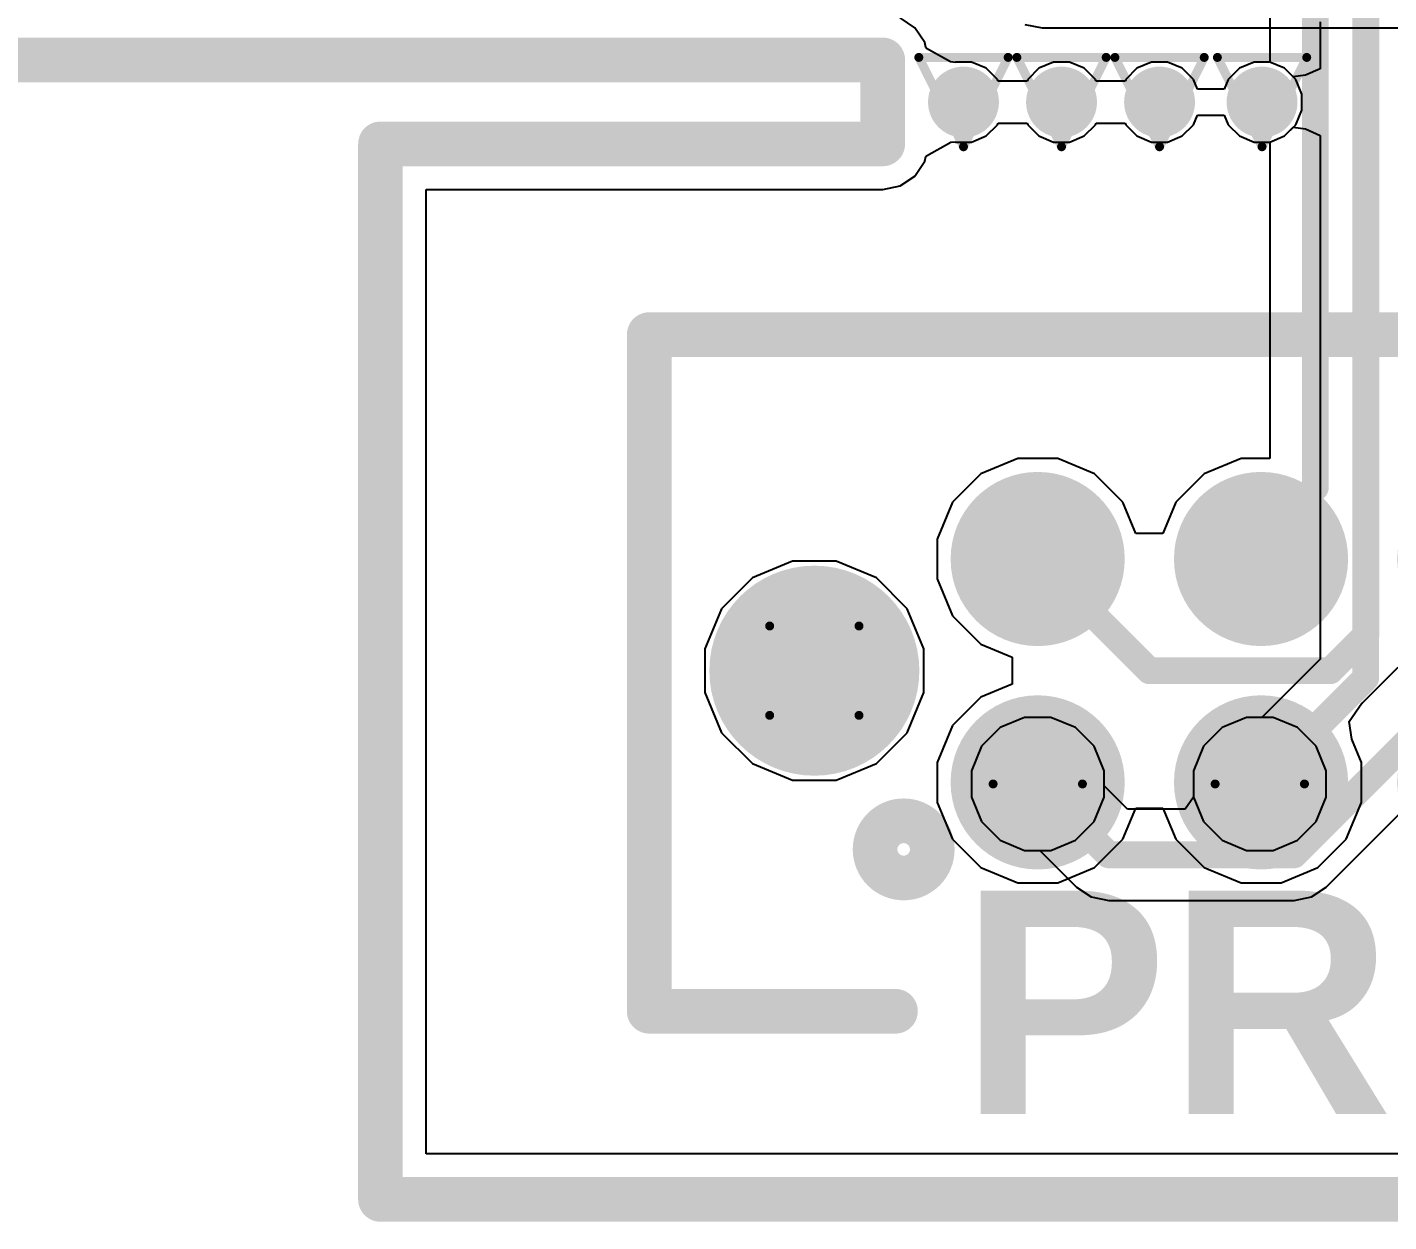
# Model space of a CAD drawing. Header units: inches. Extents: x -10 to 344, y -7 to 75.
# Drawn here: x 34.79 to 42.53, y -6.6 to 0.19 of the extents above; entities that cross this region are included whole.
import ezdxf

# ---------------------------------------------------------------- set-up
doc = ezdxf.new("R2010")
doc.units = ezdxf.units.IN
for name, color, linetype in [('Board Outline', 216, 'Continuous'), ('Bottom Layer', 5, 'Continuous'), ('Bottom Solder', 6, 'Continuous'), ('Drill Drawing', 1, 'Continuous'), ('Mid Layer 1', 16, 'Continuous'), ('Mid Layer 2', 76, 'Continuous'), ('Pad Holes', 156, 'Continuous'), ('Top Layer', 1, 'Continuous'), ('Top Overlay', 2, 'Continuous'), ('Top Paste', 8, 'Continuous'), ('Top Solder', 216, 'Continuous'), ('Via Holes', 16, 'Continuous')]:
    doc.layers.add(name, color=color, linetype=linetype)
doc.styles.add('Arial_Bold', font='', dxfattribs={"height": 0.2})
doc.styles.get('Arial_Bold').set_extended_font_data('Arial', bold=True)

# ---------------------------------------------------------------- blocks, each defined once
blk = doc.blocks.new('TC2030_IDC_NL__85')
at = {"layer": 'Bottom Solder'}
h = blk.add_hatch(color=6, dxfattribs=at)
edge = h.paths.add_edge_path()
edge.add_arc((2.54, 1.016), 0.59709812, 0, 360)
h = blk.add_hatch(color=6, dxfattribs=at)
edge = h.paths.add_edge_path()
edge.add_arc((-2.54, 0), 0.59709812, 0, 360)
h = blk.add_hatch(color=6, dxfattribs=at)
edge = h.paths.add_edge_path()
edge.add_arc((2.54, -1.016), 0.59709812, 0, 360)
at = {"layer": 'Pad Holes'}
h = blk.add_hatch(color=7, dxfattribs=at)
edge = h.paths.add_edge_path()
edge.add_arc((2.54, 1.016), 0.4954981199999999, 0, 360)
h = blk.add_hatch(color=7, dxfattribs=at)
edge = h.paths.add_edge_path()
edge.add_arc((-2.54, 0), 0.4954981199999999, 0, 360)
h = blk.add_hatch(color=7, dxfattribs=at)
edge = h.paths.add_edge_path()
edge.add_arc((2.54, -1.016), 0.4954981199999999, 0, 360)
at = {"layer": 'Top Layer'}
h = blk.add_hatch(color=1, dxfattribs=at)
edge = h.paths.add_edge_path()
edge.add_arc((-1.27, 0.635), 0.39349934, 0, 360)
h = blk.add_hatch(color=1, dxfattribs=at)
edge = h.paths.add_edge_path()
edge.add_arc((0, 0.635), 0.39349934, 0, 360)
h = blk.add_hatch(color=1, dxfattribs=at)
edge = h.paths.add_edge_path()
edge.add_arc((1.27, 0.635), 0.39349934, 0, 360)
h = blk.add_hatch(color=1, dxfattribs=at)
edge = h.paths.add_edge_path()
edge.add_arc((-1.27, -0.635), 0.39349934, 0, 360)
h = blk.add_hatch(color=1, dxfattribs=at)
edge = h.paths.add_edge_path()
edge.add_arc((-1.27, -0.635), 0.39349934, 0, 360)
h = blk.add_hatch(color=1, dxfattribs=at)
edge = h.paths.add_edge_path()
edge.add_arc((0, -0.635), 0.39349934, 0, 360)
h = blk.add_hatch(color=1, dxfattribs=at)
edge = h.paths.add_edge_path()
edge.add_arc((1.27, -0.635), 0.39349934, 0, 360)
at = {"layer": 'Top Paste'}
h = blk.add_hatch(color=8, dxfattribs=at)
edge = h.paths.add_edge_path()
edge.add_arc((-1.27, 0.635), 0.39349934, 0, 360)
h = blk.add_hatch(color=8, dxfattribs=at)
edge = h.paths.add_edge_path()
edge.add_arc((0, 0.635), 0.39349934, 0, 360)
h = blk.add_hatch(color=8, dxfattribs=at)
edge = h.paths.add_edge_path()
edge.add_arc((1.27, 0.635), 0.39349934, 0, 360)
h = blk.add_hatch(color=8, dxfattribs=at)
edge = h.paths.add_edge_path()
edge.add_arc((-1.27, -0.635), 0.39349934, 0, 360)
h = blk.add_hatch(color=8, dxfattribs=at)
edge = h.paths.add_edge_path()
edge.add_arc((-1.27, -0.635), 0.39349934, 0, 360)
h = blk.add_hatch(color=8, dxfattribs=at)
edge = h.paths.add_edge_path()
edge.add_arc((0, -0.635), 0.39349934, 0, 360)
h = blk.add_hatch(color=8, dxfattribs=at)
edge = h.paths.add_edge_path()
edge.add_arc((1.27, -0.635), 0.39349934, 0, 360)
at = {"layer": 'Top Solder'}
h = blk.add_hatch(color=216, dxfattribs=at)
edge = h.paths.add_edge_path()
edge.add_arc((2.54, 1.016), 0.59709812, 0, 360)
h = blk.add_hatch(color=216, dxfattribs=at)
edge = h.paths.add_edge_path()
edge.add_arc((-1.27, 0.635), 0.4950993399999999, 0, 360)
h = blk.add_hatch(color=216, dxfattribs=at)
edge = h.paths.add_edge_path()
edge.add_arc((0, 0.635), 0.4950993399999999, 0, 360)
h = blk.add_hatch(color=216, dxfattribs=at)
edge = h.paths.add_edge_path()
edge.add_arc((1.27, 0.635), 0.4950993399999999, 0, 360)
h = blk.add_hatch(color=216, dxfattribs=at)
edge = h.paths.add_edge_path()
edge.add_arc((-2.54, 0), 0.59709812, 0, 360)
h = blk.add_hatch(color=216, dxfattribs=at)
edge = h.paths.add_edge_path()
edge.add_arc((-1.27, -0.635), 0.4950993399999999, 0, 360)
h = blk.add_hatch(color=216, dxfattribs=at)
edge = h.paths.add_edge_path()
edge.add_arc((-1.27, -0.635), 0.4950993399999999, 0, 360)
h = blk.add_hatch(color=216, dxfattribs=at)
edge = h.paths.add_edge_path()
edge.add_arc((0, -0.635), 0.4950993399999999, 0, 360)
h = blk.add_hatch(color=216, dxfattribs=at)
edge = h.paths.add_edge_path()
edge.add_arc((1.27, -0.635), 0.4950993399999999, 0, 360)
h = blk.add_hatch(color=216, dxfattribs=at)
edge = h.paths.add_edge_path()
edge.add_arc((2.54, -1.016), 0.59709812, 0, 360)
at = {"layer": 'Top Overlay', "const_width": 0.254}
for points in [[(-3.47891354, -1.92763648), (-3.47891354, 1.9109436)], [(-3.47891354, 1.9109436), (3.4628963, 1.9109436)], [(3.4628963, -1.92763648), (3.4628963, 1.9109436)]]:
    blk.add_lwpolyline(points, dxfattribs=at)
at = {"layer": 'Top Overlay'}
for points, const_width in [([(-3.54241354, 1.9109436, 1), (-3.41541354, 1.9109436, 1)], 0.127), ([(-3.54241354, 1.9109436, 1), (-3.41541354, 1.9109436, 1)], 0.127), ([(3.3993963, 1.9109436, 1), (3.5263963, 1.9109436, 1)], 0.127), ([(3.3993963, 1.9109436, 1), (3.5263963, 1.9109436, 1)], 0.127), ([(-1.86936126, -1.016, 1), (-2.19463874, -1.016, 1)], 0.254), ([(-2.25813874, -1.016, 1), (-2.13113874, -1.016, 1)], 0.127), ([(-1.93286126, -1.016, 1), (-1.80586126, -1.016, 1)], 0.127), ([(-3.54241354, -1.92763648, 1), (-3.41541354, -1.92763648, 1)], 0.127), ([(3.3993963, -1.92763648, 1), (3.5263963, -1.92763648, 1)], 0.127)]:
    blk.add_lwpolyline(points, format="xyb", close=True, dxfattribs=dict(at, const_width=const_width))

msp = doc.modelspace()

# ---------------------------------------------------------------- hatches: boundary and pattern name
at = {"layer": 'Bottom Layer'}
h = msp.add_hatch(color=5, dxfattribs=at)
edge = h.paths.add_edge_path()
edge.add_arc((40.5384, -4.1148), 0.1999996, 0, 360)
h = msp.add_hatch(color=5, dxfattribs=at)
edge = h.paths.add_edge_path()
edge.add_arc((41.80087906, -4.1148), 0.1999996, 0, 360)
at = {"layer": 'Bottom Solder'}
h = msp.add_hatch(color=6, dxfattribs=at)
edge = h.paths.add_edge_path()
edge.add_arc((40.11602086, -0.23786338), 0.2015998, 0, 360)
h = msp.add_hatch(color=6, dxfattribs=at)
edge = h.paths.add_edge_path()
edge.add_arc((40.67344671999999, -0.23786338), 0.2015998, 0, 360)
h = msp.add_hatch(color=6, dxfattribs=at)
edge = h.paths.add_edge_path()
edge.add_arc((41.23087258, -0.23786338), 0.2015998, 0, 360)
h = msp.add_hatch(color=6, dxfattribs=at)
edge = h.paths.add_edge_path()
edge.add_arc((41.81369844, -0.23786338), 0.2015998, 0, 360)
at = {"layer": 'Mid Layer 1'}
h = msp.add_hatch(color=16, dxfattribs=at)
edge = h.paths.add_edge_path()
edge.add_arc((40.5384, -4.1148), 0.1999996, 0, 360)
h = msp.add_hatch(color=16, dxfattribs=at)
edge = h.paths.add_edge_path()
edge.add_arc((41.80087906, -4.1148), 0.1999996, 0, 360)
at = {"layer": 'Mid Layer 2'}
h = msp.add_hatch(color=76, dxfattribs=at)
edge = h.paths.add_edge_path()
edge.add_arc((40.5384, -4.1148), 0.1999996, 0, 360)
h = msp.add_hatch(color=76, dxfattribs=at)
edge = h.paths.add_edge_path()
edge.add_arc((41.80087906, -4.1148), 0.1999996, 0, 360)
at = {"layer": 'Pad Holes'}
h = msp.add_hatch(color=7, dxfattribs=at)
edge = h.paths.add_edge_path()
edge.add_arc((40.11602086, -0.23786338), 0.0999998, 0, 360)
h = msp.add_hatch(color=7, dxfattribs=at)
edge = h.paths.add_edge_path()
edge.add_arc((40.67344671999999, -0.23786338), 0.0999998, 0, 360)
h = msp.add_hatch(color=7, dxfattribs=at)
edge = h.paths.add_edge_path()
edge.add_arc((41.23087258, -0.23786338), 0.0999998, 0, 360)
h = msp.add_hatch(color=7, dxfattribs=at)
edge = h.paths.add_edge_path()
edge.add_arc((41.81369844, -0.23786338), 0.0999998, 0, 360)
at = {"layer": 'Top Layer'}
h = msp.add_hatch(color=1, dxfattribs=at)
edge = h.paths.add_edge_path()
edge.add_arc((40.5384, -4.1148), 0.1999996, 0, 360)
h = msp.add_hatch(color=1, dxfattribs=at)
edge = h.paths.add_edge_path()
edge.add_arc((41.80087906, -4.1148), 0.1999996, 0, 360)
at = {"layer": 'Top Solder'}
h = msp.add_hatch(color=216, dxfattribs=at)
edge = h.paths.add_edge_path()
edge.add_arc((40.11602086, -0.23786338), 0.2015998, 0, 360)
h = msp.add_hatch(color=216, dxfattribs=at)
edge = h.paths.add_edge_path()
edge.add_arc((40.67344671999999, -0.23786338), 0.2015998, 0, 360)
h = msp.add_hatch(color=216, dxfattribs=at)
edge = h.paths.add_edge_path()
edge.add_arc((41.23087258, -0.23786338), 0.2015998, 0, 360)
h = msp.add_hatch(color=216, dxfattribs=at)
edge = h.paths.add_edge_path()
edge.add_arc((41.81369844, -0.23786338), 0.2015998, 0, 360)
at = {"layer": 'Via Holes'}
h = msp.add_hatch(color=7, dxfattribs=at)
edge = h.paths.add_edge_path()
edge.add_arc((40.5384, -4.1148), 0.0999998, 0, 360)
h = msp.add_hatch(color=7, dxfattribs=at)
edge = h.paths.add_edge_path()
edge.add_arc((41.80087906, -4.1148), 0.0999998, 0, 360)

# ---------------------------------------------------------------- linework, layer by layer
at = {"layer": 'Board Outline', "const_width": 0.254}
for points in [[(0, 0.00188468), (39.6568676, 0.00188468)], [(39.6568676, -0.4755769), (39.6568676, 0.00188468)], [(36.80088144, -6.476987299999999), (36.80088144, -0.4755642)], [(36.80088144, -0.4755769), (39.6568676, -0.4755769)], [(36.80088144, -6.476999999999999), (46.80088176, -6.476999999999999)]]:
    msp.add_lwpolyline(points, dxfattribs=at)
at = {"layer": 'Board Outline', "const_width": 0.127}
for points in [[(39.5933676, 0.00188468, 1), (39.7203676, 0.00188468, 1)], [(39.5933676, 0.00188468, 1), (39.7203676, 0.00188468, 1)], [(36.73738143999999, -0.4755642, 1), (36.86438144, -0.4755642, 1)], [(36.73738143999999, -0.4755769, 1), (36.86438144, -0.4755769, 1)], [(39.5933676, -0.4755769, 1), (39.7203676, -0.4755769, 1)], [(39.5933676, -0.4755769, 1), (39.7203676, -0.4755769, 1)], [(36.73738143999999, -6.476987299999999, 1), (36.86438144, -6.476987299999999, 1)], [(36.73738143999999, -6.476999999999999, 1), (36.86438144, -6.476999999999999, 1)]]:
    msp.add_lwpolyline(points, format="xyb", close=True, dxfattribs=at)
at = {"layer": 'Bottom Layer'}
for p, q in [((39.83997874, 0.18499582), (39.75596062, 0.2411349)), ((39.89611782, 0.1009777), (39.83997874, 0.18499582)), ((42.14389843999999, 0.21754084), (42.14389843999999, -0.04791456)), ((39.9019649, 0.07157466), (39.89611782, 0.1009777)), ((39.9050383, 0.06737096), (39.9019649, 0.07157466)), ((40.04205098, -0.00957834), (39.9050383, 0.06737096)), ((40.06823076, -0.01195578), (40.04205098, -0.00957834)), ((40.07086727999999, -0.01086358), (40.06823076, -0.01195578)), ((40.16117444, -0.01086358), (40.07086727999999, -0.01086358)), ((40.24460582, -0.04542282), (40.16117444, -0.01086358)), ((40.30846142, -0.10927842), (40.24460582, -0.04542282)), ((40.54486176, -0.04542282), (40.48100616, -0.10927842)), ((40.62829314, -0.01086358), (40.54486176, -0.04542282)), ((40.7186003, -0.01086358), (40.62829314, -0.01086358)), ((40.80203167999999, -0.04542282), (40.7186003, -0.01086358)), ((40.86588728, -0.10927842), (40.80203167999999, -0.04542282)), ((41.10228762, -0.04542282), (41.03843201999999, -0.10927842)), ((41.185719, -0.01086358), (41.10228762, -0.04542282)), ((41.27602616, -0.01086358), (41.185719, -0.01086358)), ((41.35945754, -0.04542282), (41.27602616, -0.01086358)), ((41.42331314, -0.10927842), (41.35945754, -0.04542282)), ((41.68511348, -0.04542282), (41.62125787999999, -0.10927842)), ((41.76854486, -0.01086358), (41.68511348, -0.04542282)), ((41.85885201999999, -0.01086358), (41.76854486, -0.01086358)), ((41.94228339999999, -0.04542282), (41.85885201999999, -0.01086358)), ((41.99149843999999, -0.09463786), (41.94228339999999, -0.04542282)), ((42.14389843999999, -0.04791456), (42.05985746, -0.08534908)), ((40.31225363999999, -0.11843512), (40.30846142, -0.10927842)), ((40.47721394, -0.11843512), (40.31225363999999, -0.11843512)), ((40.48100616, -0.10927842), (40.47721394, -0.11843512)), ((40.8696795, -0.11843512), (40.86588728, -0.10927842)), ((41.0346398, -0.11843512), (40.8696795, -0.11843512)), ((41.03843201999999, -0.10927842), (41.0346398, -0.11843512)), ((41.44589882, -0.1638046), (41.42331314, -0.10927842)), ((41.62125787999999, -0.10927842), (41.5986722, -0.1638046)), ((42.05985746, -0.08534908), (41.99149843999999, -0.09463786)), ((41.5986722, -0.1638046), (41.44589882, -0.1638046)), ((40.24460582, -0.43030394), (40.30846142, -0.36644834)), ((40.30846142, -0.36644834), (40.31225363999999, -0.35729164)), ((40.31225363999999, -0.35729164), (40.47721394, -0.35729164)), ((40.47721394, -0.35729164), (40.48100616, -0.36644834)), ((40.48100616, -0.36644834), (40.54486176, -0.43030394)), ((40.80203167999999, -0.43030394), (40.86588728, -0.36644834)), ((40.86588728, -0.36644834), (40.8696795, -0.35729164)), ((40.8696795, -0.35729164), (41.0346398, -0.35729164)), ((41.0346398, -0.35729164), (41.03843201999999, -0.36644834)), ((41.03843201999999, -0.36644834), (41.10228762, -0.43030394)), ((41.35945754, -0.43030394), (41.42331314, -0.36644834)), ((41.42331314, -0.36644834), (41.44589882, -0.31192216)), ((41.44589882, -0.31192216), (41.5986722, -0.31192216)), ((41.5986722, -0.31192216), (41.62125787999999, -0.36644834)), ((41.62125787999999, -0.36644834), (41.68511348, -0.43030394)), ((41.94228339999999, -0.43030394), (41.99149843999999, -0.3810889)), ((41.99149843999999, -0.3810889), (42.05985746, -0.3903776799999999)), ((40.04349878, -0.46568614), (40.06823076, -0.4637709799999999)), ((40.06823076, -0.4637709799999999), (40.07086727999999, -0.46486318)), ((40.16117444, -0.46486318), (40.24460582, -0.43030394)), ((40.54486176, -0.43030394), (40.62829314, -0.46486318)), ((40.7186003, -0.46486318), (40.80203167999999, -0.43030394)), ((41.10228762, -0.43030394), (41.185719, -0.46486318)), ((41.27602616, -0.46486318), (41.35945754, -0.43030394)), ((41.68511348, -0.43030394), (41.76854486, -0.46486318)), ((41.85885201999999, -0.46486318), (41.94228339999999, -0.43030394)), ((42.05985746, -0.3903776799999999), (42.14389843999999, -0.4278122)), ((42.14389843999999, -0.4278122), (42.14389843999999, -3.40553294)), ((39.90487573999999, -0.54267862), (40.04349878, -0.46568614)), ((40.07086727999999, -0.46486318), (40.16117444, -0.46486318)), ((40.62829314, -0.46486318), (40.7186003, -0.46486318)), ((41.185719, -0.46486318), (41.27602616, -0.46486318)), ((41.76854486, -0.46486318), (41.85885201999999, -0.46486318)), ((39.83997874, -0.6586880399999999), (39.89611782, -0.57466992)), ((39.89611782, -0.57466992), (39.90159152, -0.54714648)), ((39.90159152, -0.54714648), (39.90487573999999, -0.54267862)), ((39.75596062, -0.7148271199999999), (39.83997874, -0.6586880399999999)), ((37.0598446, -6.21802414), (37.0598446, -0.7345400599999999)), ((37.0598446, -0.7345400599999999), (39.65685489999999, -0.7345400599999999)), ((39.65685489999999, -0.7345400599999999), (39.75596062, -0.7148271199999999)), ((39.14408477999999, -2.84826456), (38.91529174, -2.9430345)), ((39.3917297, -2.84826456), (39.14408477999999, -2.84826456)), ((39.62052274, -2.9430345), (39.3917297, -2.84826456)), ((38.91529174, -2.9430345), (38.74017906, -3.11814718)), ((39.79563542, -3.11814718), (39.62052274, -2.9430345)), ((38.74017906, -3.11814718), (38.64540912, -3.34694022)), ((39.89040536, -3.34694022), (39.79563542, -3.11814718)), ((38.64540912, -3.34694022), (38.64540912, -3.59458514)), ((39.89040536, -3.59458514), (39.89040536, -3.34694022)), ((42.14389843999999, -3.40553294), (41.81243097999999, -3.7370004)), ((38.64540912, -3.59458514), (38.74017906, -3.82337818)), ((39.79563542, -3.82337818), (39.89040536, -3.59458514)), ((40.46325156, -3.7370004), (40.32439484, -3.79451616)), ((40.61354844, -3.7370004), (40.46325156, -3.7370004)), ((40.75240516, -3.79451616), (40.61354844, -3.7370004)), ((41.72573062, -3.7370004), (41.5868739, -3.79451616)), ((41.81243097999999, -3.7370004), (41.72573062, -3.7370004)), ((38.74017906, -3.82337818), (38.91529174, -3.99849086)), ((39.62052274, -3.99849086), (39.79563542, -3.82337818)), ((40.32439484, -3.79451616), (40.21811616, -3.90079484)), ((40.85868384, -3.90079484), (40.75240516, -3.79451616)), ((41.5868739, -3.79451616), (41.48059522, -3.90079484)), ((40.21811616, -3.90079484), (40.1606004, -4.039651559999999)), ((40.9161996, -4.039651559999999), (40.85868384, -3.90079484)), ((41.48059522, -3.90079484), (41.42307946, -4.039651559999999)), ((38.91529174, -3.99849086), (39.14408477999999, -4.093260799999999)), ((39.3917297, -4.093260799999999), (39.62052274, -3.99849086)), ((42.17874216, -4.701123439999999), (42.86713295999999, -4.012732639999999)), ((39.14408477999999, -4.093260799999999), (39.3917297, -4.093260799999999)), ((40.1606004, -4.039651559999999), (40.1606004, -4.18994844)), ((40.9161996, -4.12635192), (40.9161996, -4.039651559999999)), ((41.42307946, -4.039651559999999), (41.42307946, -4.1899459)), ((41.04887142, -4.25902374), (40.9161996, -4.12635192)), ((40.1606004, -4.18994844), (40.21811616, -4.32880516)), ((41.42307946, -4.1899459), (41.37692258, -4.25902374)), ((40.21811616, -4.32880516), (40.32439484, -4.43508384)), ((41.37692258, -4.25902374), (41.04887142, -4.25902374)), ((40.32439484, -4.43508384), (40.46325156, -4.4925996)), ((40.46325156, -4.4925996), (40.54995192, -4.4925996)), ((40.54995192, -4.4925996), (40.75847576, -4.701123439999999)), ((40.75847576, -4.701123439999999), (40.84249388, -4.75726252)), ((42.09472404, -4.75726252), (42.17874216, -4.701123439999999)), ((40.84249388, -4.75726252), (40.9415996, -4.77697546)), ((40.9415996, -4.77697546), (41.99561832, -4.77697546)), ((41.99561832, -4.77697546), (42.09472404, -4.75726252)), ((46.5419186, -6.21803684), (37.0598446, -6.21802414))]:
    msp.add_line(p, q, dxfattribs=at)
at = {"layer": 'Bottom Layer', "const_width": 0.1524}
for points in [[(42.40287429999999, -3.512804759999999), (42.40287429999999, 0.32481266)], [(41.80087906, -4.1148), (42.40287429999999, -3.512804759999999)], [(41.99561832, -4.5179996), (42.68400912, -3.829608799999999)], [(40.5384, -4.1148), (40.9415996, -4.5179996)], [(40.9415996, -4.5179996), (41.99561832, -4.5179996)]]:
    msp.add_lwpolyline(points, dxfattribs=at)
at = {"layer": 'Bottom Layer', "const_width": 0.0762}
for points in [[(42.36477429999999, -3.512804759999999, 1), (42.4409743, -3.512804759999999, 1)], [(42.36477429999999, -3.512804759999999, 1), (42.4409743, -3.512804759999999, 1)], [(40.5003, -4.1148, 1), (40.5765, -4.1148, 1)], [(41.76277905999999, -4.1148, 1), (41.83897906, -4.1148, 1)], [(40.9034996, -4.5179996, 1), (40.9796996, -4.5179996, 1)], [(40.9034996, -4.5179996, 1), (40.9796996, -4.5179996, 1)], [(41.95751832, -4.5179996, 1), (42.03371832, -4.5179996, 1)], [(41.95751832, -4.5179996, 1), (42.03371832, -4.5179996, 1)]]:
    msp.add_lwpolyline(points, format="xyb", close=True, dxfattribs=at)
at = {"layer": 'Drill Drawing', "const_width": 0.0508}
for points in [[(39.86202086, 0.01613662), (40.37002086, 0.01613662)], [(39.86202086, 0.01613662), (40.11602086, -0.49186338)], [(40.11602086, -0.49186338), (40.37002086, 0.01613662)], [(40.41944672, 0.01613662), (40.92744672, 0.01613662)], [(40.41944672, 0.01613662), (40.67344671999999, -0.49186338)], [(40.67344671999999, -0.49186338), (40.92744672, 0.01613662)], [(40.97687258, 0.01613662), (41.48487257999999, 0.01613662)], [(40.97687258, 0.01613662), (41.23087258, -0.49186338)], [(41.23087258, -0.49186338), (41.48487257999999, 0.01613662)], [(41.55969844, 0.01613662), (42.06769844, 0.01613662)], [(41.55969844, 0.01613662), (41.81369844, -0.49186338)], [(41.81369844, -0.49186338), (42.06769844, 0.01613662)], [(39.01390724, -3.21676268), (39.52190724, -3.21676268)], [(39.01390724, -3.72476268), (39.01390724, -3.21676268)], [(39.52190724, -3.72476268), (39.52190724, -3.21676268)], [(39.01390724, -3.72476268), (39.52190724, -3.72476268)]]:
    msp.add_lwpolyline(points, dxfattribs=at)
at = {"layer": 'Drill Drawing'}
for points, const_width in [([(39.84932086, 0.01613662, 1), (39.87472086, 0.01613662, 1)], 0.0254), ([(39.84932086, 0.01613662, 1), (39.87472086, 0.01613662, 1)], 0.0254), ([(40.35732086, 0.01613662, 1), (40.38272086, 0.01613662, 1)], 0.0254), ([(40.35732086, 0.01613662, 1), (40.38272086, 0.01613662, 1)], 0.0254), ([(40.40674672, 0.01613662, 1), (40.43214672, 0.01613662, 1)], 0.0254), ([(40.40674672, 0.01613662, 1), (40.43214672, 0.01613662, 1)], 0.0254), ([(40.91474672, 0.01613662, 1), (40.94014671999999, 0.01613662, 1)], 0.0254), ([(40.91474672, 0.01613662, 1), (40.94014671999999, 0.01613662, 1)], 0.0254), ([(40.96417258, 0.01613662, 1), (40.98957258, 0.01613662, 1)], 0.0254), ([(40.96417258, 0.01613662, 1), (40.98957258, 0.01613662, 1)], 0.0254), ([(41.47217258, 0.01613662, 1), (41.49757258, 0.01613662, 1)], 0.0254), ([(41.47217258, 0.01613662, 1), (41.49757258, 0.01613662, 1)], 0.0254), ([(41.54699844, 0.01613662, 1), (41.57239843999999, 0.01613662, 1)], 0.0254), ([(41.54699844, 0.01613662, 1), (41.57239843999999, 0.01613662, 1)], 0.0254), ([(42.05499844, 0.01613662, 1), (42.08039844, 0.01613662, 1)], 0.0254), ([(42.05499844, 0.01613662, 1), (42.08039844, 0.01613662, 1)], 0.0254), ([(40.10332086, -0.49186338, 1), (40.12872085999999, -0.49186338, 1)], 0.0254), ([(40.10332086, -0.49186338, 1), (40.12872085999999, -0.49186338, 1)], 0.0254), ([(40.66074672, -0.49186338, 1), (40.68614672, -0.49186338, 1)], 0.0254), ([(40.66074672, -0.49186338, 1), (40.68614672, -0.49186338, 1)], 0.0254), ([(41.21817258, -0.49186338, 1), (41.24357257999999, -0.49186338, 1)], 0.0254), ([(41.21817258, -0.49186338, 1), (41.24357257999999, -0.49186338, 1)], 0.0254), ([(41.80099844, -0.49186338, 1), (41.82639844, -0.49186338, 1)], 0.0254), ([(41.80099844, -0.49186338, 1), (41.82639844, -0.49186338, 1)], 0.0254), ([(39.00120724, -3.21676268, 1), (39.02660724, -3.21676268, 1)], 0.0254), ([(39.00120724, -3.21676268, 1), (39.02660724, -3.21676268, 1)], 0.0254), ([(39.50920724, -3.21676268, 1), (39.53460724, -3.21676268, 1)], 0.0254), ([(39.50920724, -3.21676268, 1), (39.53460724, -3.21676268, 1)], 0.0254), ([(39.00120724, -3.72476268, 1), (39.02660724, -3.72476268, 1)], 0.0254), ([(39.00120724, -3.72476268, 1), (39.02660724, -3.72476268, 1)], 0.0254), ([(39.50920724, -3.72476268, 1), (39.53460724, -3.72476268, 1)], 0.0254), ([(39.50920724, -3.72476268, 1), (39.53460724, -3.72476268, 1)], 0.0254), ([(40.7924, -4.1148, 1), (40.2844, -4.1148, 1)], 0.0508), ([(42.05487906, -4.1148, 1), (41.54687905999999, -4.1148, 1)], 0.0508), ([(40.2717, -4.1148, 1), (40.2971, -4.1148, 1)], 0.0254), ([(40.7797, -4.1148, 1), (40.8051, -4.1148, 1)], 0.0254), ([(41.53417906, -4.1148, 1), (41.55957906, -4.1148, 1)], 0.0254), ([(42.04217906, -4.1148, 1), (42.06757906, -4.1148, 1)], 0.0254)]:
    msp.add_lwpolyline(points, format="xyb", close=True, dxfattribs=dict(at, const_width=const_width))
at = {"layer": 'Mid Layer 1'}
for p, q in [((39.83997874, 0.18499582), (39.75596062, 0.2411349)), ((39.89611782, 0.1009777), (39.83997874, 0.18499582)), ((39.9019649, 0.07157466), (39.89611782, 0.1009777)), ((39.9050383, 0.06737096), (39.9019649, 0.07157466)), ((40.04205098, -0.00957834), (39.9050383, 0.06737096)), ((40.06823076, -0.01195578), (40.04205098, -0.00957834)), ((40.07086727999999, -0.01086358), (40.06823076, -0.01195578)), ((40.16117444, -0.01086358), (40.07086727999999, -0.01086358)), ((40.24460582, -0.04542282), (40.16117444, -0.01086358)), ((40.30846142, -0.10927842), (40.24460582, -0.04542282)), ((40.54486176, -0.04542282), (40.48100616, -0.10927842)), ((40.62829314, -0.01086358), (40.54486176, -0.04542282)), ((40.7186003, -0.01086358), (40.62829314, -0.01086358)), ((40.80203167999999, -0.04542282), (40.7186003, -0.01086358)), ((40.86588728, -0.10927842), (40.80203167999999, -0.04542282)), ((41.10228762, -0.04542282), (41.03843201999999, -0.10927842)), ((41.185719, -0.01086358), (41.10228762, -0.04542282)), ((41.27602616, -0.01086358), (41.185719, -0.01086358)), ((41.35945754, -0.04542282), (41.27602616, -0.01086358)), ((41.42331314, -0.10927842), (41.35945754, -0.04542282)), ((41.68511348, -0.04542282), (41.62125787999999, -0.10927842)), ((41.76854486, -0.01086358), (41.68511348, -0.04542282)), ((41.85885201999999, -0.01086358), (41.76854486, -0.01086358)), ((41.94228339999999, -0.04542282), (41.85885201999999, -0.01086358)), ((42.006139, -0.10927842), (41.94228339999999, -0.04542282)), ((40.31225363999999, -0.11843512), (40.30846142, -0.10927842)), ((40.47721394, -0.11843512), (40.31225363999999, -0.11843512)), ((40.48100616, -0.10927842), (40.47721394, -0.11843512)), ((40.8696795, -0.11843512), (40.86588728, -0.10927842)), ((41.0346398, -0.11843512), (40.8696795, -0.11843512)), ((41.03843201999999, -0.10927842), (41.0346398, -0.11843512)), ((41.44589882, -0.16379952), (41.42331314, -0.10927842)), ((41.62125787999999, -0.10927842), (41.5986722, -0.16379952)), ((42.04069824, -0.1927098), (42.006139, -0.10927842)), ((41.5986722, -0.16379952), (41.44589882, -0.16379952)), ((42.04069824, -0.28301696), (42.04069824, -0.1927098)), ((42.006139, -0.36644834), (42.04069824, -0.28301696)), ((40.24460582, -0.43030394), (40.30846142, -0.36644834)), ((40.30846142, -0.36644834), (40.31225363999999, -0.35729164)), ((40.31225363999999, -0.35729164), (40.47721394, -0.35729164)), ((40.47721394, -0.35729164), (40.48100616, -0.36644834)), ((40.48100616, -0.36644834), (40.54486176, -0.43030394)), ((40.80203167999999, -0.43030394), (40.86588728, -0.36644834)), ((40.86588728, -0.36644834), (40.8696795, -0.35729164)), ((40.8696795, -0.35729164), (41.0346398, -0.35729164)), ((41.0346398, -0.35729164), (41.03843201999999, -0.36644834)), ((41.03843201999999, -0.36644834), (41.10228762, -0.43030394)), ((41.35945754, -0.43030394), (41.42331314, -0.36644834)), ((41.42331314, -0.36644834), (41.44589882, -0.3119272399999999)), ((41.44589882, -0.3119272399999999), (41.5986722, -0.3119272399999999)), ((41.5986722, -0.3119272399999999), (41.62125787999999, -0.36644834)), ((41.62125787999999, -0.36644834), (41.68511348, -0.43030394)), ((41.94228339999999, -0.43030394), (42.006139, -0.36644834)), ((40.04349878, -0.46568614), (40.06823076, -0.4637709799999999)), ((40.06823076, -0.4637709799999999), (40.07086727999999, -0.46486318)), ((40.16117444, -0.46486318), (40.24460582, -0.43030394)), ((40.54486176, -0.43030394), (40.62829314, -0.46486318)), ((40.7186003, -0.46486318), (40.80203167999999, -0.43030394)), ((41.10228762, -0.43030394), (41.185719, -0.46486318)), ((41.27602616, -0.46486318), (41.35945754, -0.43030394)), ((41.68511348, -0.43030394), (41.76854486, -0.46486318)), ((41.85885201999999, -0.46486318), (41.94228339999999, -0.43030394)), ((39.90487573999999, -0.54267862), (40.04349878, -0.46568614)), ((40.07086727999999, -0.46486318), (40.16117444, -0.46486318)), ((40.62829314, -0.46486318), (40.7186003, -0.46486318)), ((41.185719, -0.46486318), (41.27602616, -0.46486318)), ((41.76854486, -0.46486318), (41.85885201999999, -0.46486318)), ((39.83997874, -0.6586880399999999), (39.89611782, -0.57466992)), ((39.89611782, -0.57466992), (39.90159152, -0.54714648)), ((39.90159152, -0.54714648), (39.90487573999999, -0.54267862)), ((39.75596062, -0.7148271199999999), (39.83997874, -0.6586880399999999)), ((37.0598446, -6.21802414), (37.0598446, -0.7345400599999999)), ((37.0598446, -0.7345400599999999), (39.65685489999999, -0.7345400599999999)), ((39.65685489999999, -0.7345400599999999), (39.75596062, -0.7148271199999999)), ((39.14408477999999, -2.84826456), (38.91529174, -2.9430345)), ((39.3917297, -2.84826456), (39.14408477999999, -2.84826456)), ((39.62052274, -2.9430345), (39.3917297, -2.84826456)), ((38.91529174, -2.9430345), (38.74017906, -3.11814718)), ((39.79563542, -3.11814718), (39.62052274, -2.9430345)), ((38.74017906, -3.11814718), (38.64540912, -3.34694022)), ((39.89040536, -3.34694022), (39.79563542, -3.11814718)), ((38.64540912, -3.34694022), (38.64540912, -3.59458514)), ((39.89040536, -3.59458514), (39.89040536, -3.34694022)), ((38.64540912, -3.59458514), (38.74017906, -3.82337818)), ((39.79563542, -3.82337818), (39.89040536, -3.59458514)), ((40.46325156, -3.7370004), (40.32439484, -3.79451616)), ((40.61354844, -3.7370004), (40.46325156, -3.7370004)), ((40.75240516, -3.79451616), (40.61354844, -3.7370004)), ((41.72573062, -3.7370004), (41.5868739, -3.79451616)), ((41.87602749999999, -3.7370004), (41.72573062, -3.7370004)), ((42.01488422, -3.79451616), (41.87602749999999, -3.7370004)), ((38.74017906, -3.82337818), (38.91529174, -3.99849086)), ((39.62052274, -3.99849086), (39.79563542, -3.82337818)), ((40.32439484, -3.79451616), (40.21811616, -3.90079484)), ((40.85868384, -3.90079484), (40.75240516, -3.79451616)), ((41.5868739, -3.79451616), (41.48059522, -3.90079484)), ((42.12116289999999, -3.90079484), (42.01488422, -3.79451616)), ((40.21811616, -3.90079484), (40.1606004, -4.039651559999999)), ((40.9161996, -4.039651559999999), (40.85868384, -3.90079484)), ((41.48059522, -3.90079484), (41.42307946, -4.039651559999999)), ((42.17867866, -4.039651559999999), (42.12116289999999, -3.90079484)), ((38.91529174, -3.99849086), (39.14408477999999, -4.093260799999999)), ((39.3917297, -4.093260799999999), (39.62052274, -3.99849086)), ((39.14408477999999, -4.093260799999999), (39.3917297, -4.093260799999999)), ((40.1606004, -4.039651559999999), (40.1606004, -4.18994844)), ((40.9161996, -4.18994844), (40.9161996, -4.039651559999999)), ((41.42307946, -4.039651559999999), (41.42307946, -4.18994844)), ((42.17867866, -4.18994844), (42.17867866, -4.039651559999999)), ((40.1606004, -4.18994844), (40.21811616, -4.32880516)), ((40.85868384, -4.32880516), (40.9161996, -4.18994844)), ((41.42307946, -4.18994844), (41.48059522, -4.32880516)), ((42.12116289999999, -4.32880516), (42.17867866, -4.18994844)), ((40.21811616, -4.32880516), (40.32439484, -4.43508384)), ((40.75240516, -4.43508384), (40.85868384, -4.32880516)), ((41.48059522, -4.32880516), (41.5868739, -4.43508384)), ((42.01488422, -4.43508384), (42.12116289999999, -4.32880516)), ((40.32439484, -4.43508384), (40.46325156, -4.4925996)), ((40.61354844, -4.4925996), (40.75240516, -4.43508384)), ((41.5868739, -4.43508384), (41.72573062, -4.4925996)), ((41.87602749999999, -4.4925996), (42.01488422, -4.43508384)), ((40.46325156, -4.4925996), (40.61354844, -4.4925996)), ((41.72573062, -4.4925996), (41.87602749999999, -4.4925996)), ((46.5419186, -6.21803684), (37.0598446, -6.21802414))]:
    msp.add_line(p, q, dxfattribs=at)
at = {"layer": 'Mid Layer 2'}
for p, q in [((39.83997874, 0.18499582), (39.75596062, 0.2411349)), ((39.89611782, 0.1009777), (39.83997874, 0.18499582)), ((40.4644987, 0.2036953), (40.56360442, 0.18398236)), ((40.56360442, 0.18398236), (43.64916848, 0.18398236)), ((39.9019649, 0.07157466), (39.89611782, 0.1009777)), ((39.9050383, 0.06737096), (39.9019649, 0.07157466)), ((40.04205098, -0.00957834), (39.9050383, 0.06737096)), ((40.06823076, -0.01195578), (40.04205098, -0.00957834)), ((40.07086727999999, -0.01086358), (40.06823076, -0.01195578)), ((40.16117444, -0.01086358), (40.07086727999999, -0.01086358)), ((40.24460582, -0.04542282), (40.16117444, -0.01086358)), ((40.30846142, -0.10927842), (40.24460582, -0.04542282)), ((40.54486176, -0.04542282), (40.48100616, -0.10927842)), ((40.62829314, -0.01086358), (40.54486176, -0.04542282)), ((40.7186003, -0.01086358), (40.62829314, -0.01086358)), ((40.80203167999999, -0.04542282), (40.7186003, -0.01086358)), ((40.86588728, -0.10927842), (40.80203167999999, -0.04542282)), ((41.10228762, -0.04542282), (41.03843201999999, -0.10927842)), ((41.185719, -0.01086358), (41.10228762, -0.04542282)), ((41.27602616, -0.01086358), (41.185719, -0.01086358)), ((41.35945754, -0.04542282), (41.27602616, -0.01086358)), ((41.42331314, -0.10927842), (41.35945754, -0.04542282)), ((41.68511348, -0.04542282), (41.62125787999999, -0.10927842)), ((41.76854486, -0.01086358), (41.68511348, -0.04542282)), ((41.85885201999999, -0.01086358), (41.76854486, -0.01086358)), ((41.94228339999999, -0.04542282), (41.85885201999999, -0.01086358)), ((42.006139, -0.10927842), (41.94228339999999, -0.04542282)), ((40.31225363999999, -0.11843512), (40.30846142, -0.10927842)), ((40.47721394, -0.11843512), (40.31225363999999, -0.11843512)), ((40.48100616, -0.10927842), (40.47721394, -0.11843512)), ((40.8696795, -0.11843512), (40.86588728, -0.10927842)), ((41.0346398, -0.11843512), (40.8696795, -0.11843512)), ((41.03843201999999, -0.10927842), (41.0346398, -0.11843512)), ((41.44589882, -0.16379952), (41.42331314, -0.10927842)), ((41.62125787999999, -0.10927842), (41.5986722, -0.16379952)), ((42.04069824, -0.1927098), (42.006139, -0.10927842)), ((41.5986722, -0.16379952), (41.44589882, -0.16379952)), ((42.04069824, -0.28301696), (42.04069824, -0.1927098)), ((42.006139, -0.36644834), (42.04069824, -0.28301696)), ((40.24460582, -0.43030394), (40.30846142, -0.36644834)), ((40.30846142, -0.36644834), (40.31225363999999, -0.35729164)), ((40.31225363999999, -0.35729164), (40.47721394, -0.35729164)), ((40.47721394, -0.35729164), (40.48100616, -0.36644834)), ((40.48100616, -0.36644834), (40.54486176, -0.43030394)), ((40.80203167999999, -0.43030394), (40.86588728, -0.36644834)), ((40.86588728, -0.36644834), (40.8696795, -0.35729164)), ((40.8696795, -0.35729164), (41.0346398, -0.35729164)), ((41.0346398, -0.35729164), (41.03843201999999, -0.36644834)), ((41.03843201999999, -0.36644834), (41.10228762, -0.43030394)), ((41.35945754, -0.43030394), (41.42331314, -0.36644834)), ((41.42331314, -0.36644834), (41.44589882, -0.3119272399999999)), ((41.44589882, -0.3119272399999999), (41.5986722, -0.3119272399999999)), ((41.5986722, -0.3119272399999999), (41.62125787999999, -0.36644834)), ((41.62125787999999, -0.36644834), (41.68511348, -0.43030394)), ((41.94228339999999, -0.43030394), (42.006139, -0.36644834)), ((40.04349878, -0.46568614), (40.06823076, -0.4637709799999999)), ((40.06823076, -0.4637709799999999), (40.07086727999999, -0.46486318)), ((40.16117444, -0.46486318), (40.24460582, -0.43030394)), ((40.54486176, -0.43030394), (40.62829314, -0.46486318)), ((40.7186003, -0.46486318), (40.80203167999999, -0.43030394)), ((41.10228762, -0.43030394), (41.185719, -0.46486318)), ((41.27602616, -0.46486318), (41.35945754, -0.43030394)), ((41.68511348, -0.43030394), (41.76854486, -0.46486318)), ((41.85885201999999, -0.46486318), (41.94228339999999, -0.43030394)), ((39.90487573999999, -0.54267862), (40.04349878, -0.46568614)), ((40.07086727999999, -0.46486318), (40.16117444, -0.46486318)), ((40.62829314, -0.46486318), (40.7186003, -0.46486318)), ((41.185719, -0.46486318), (41.27602616, -0.46486318)), ((41.76854486, -0.46486318), (41.85885201999999, -0.46486318)), ((39.83997874, -0.6586880399999999), (39.89611782, -0.57466992)), ((39.89611782, -0.57466992), (39.90159152, -0.54714648)), ((39.90159152, -0.54714648), (39.90487573999999, -0.54267862)), ((39.75596062, -0.7148271199999999), (39.83997874, -0.6586880399999999)), ((37.0598446, -6.21802414), (37.0598446, -0.7345400599999999)), ((37.0598446, -0.7345400599999999), (39.65685489999999, -0.7345400599999999)), ((39.65685489999999, -0.7345400599999999), (39.75596062, -0.7148271199999999)), ((39.14408477999999, -2.84826456), (38.91529174, -2.9430345)), ((39.3917297, -2.84826456), (39.14408477999999, -2.84826456)), ((39.62052274, -2.9430345), (39.3917297, -2.84826456)), ((38.91529174, -2.9430345), (38.74017906, -3.11814718)), ((39.79563542, -3.11814718), (39.62052274, -2.9430345)), ((38.74017906, -3.11814718), (38.64540912, -3.34694022)), ((39.89040536, -3.34694022), (39.79563542, -3.11814718)), ((38.64540912, -3.34694022), (38.64540912, -3.59458514)), ((39.89040536, -3.59458514), (39.89040536, -3.34694022)), ((38.64540912, -3.59458514), (38.74017906, -3.82337818)), ((39.79563542, -3.82337818), (39.89040536, -3.59458514)), ((40.46325156, -3.7370004), (40.32439484, -3.79451616)), ((40.61354844, -3.7370004), (40.46325156, -3.7370004)), ((40.75240516, -3.79451616), (40.61354844, -3.7370004)), ((41.72573062, -3.7370004), (41.5868739, -3.79451616)), ((41.87602749999999, -3.7370004), (41.72573062, -3.7370004)), ((42.01488422, -3.79451616), (41.87602749999999, -3.7370004)), ((38.74017906, -3.82337818), (38.91529174, -3.99849086)), ((39.62052274, -3.99849086), (39.79563542, -3.82337818)), ((40.32439484, -3.79451616), (40.21811616, -3.90079484)), ((40.85868384, -3.90079484), (40.75240516, -3.79451616)), ((41.5868739, -3.79451616), (41.48059522, -3.90079484)), ((42.12116289999999, -3.90079484), (42.01488422, -3.79451616)), ((40.21811616, -3.90079484), (40.1606004, -4.039651559999999)), ((40.9161996, -4.039651559999999), (40.85868384, -3.90079484)), ((41.48059522, -3.90079484), (41.42307946, -4.039651559999999)), ((42.17867866, -4.039651559999999), (42.12116289999999, -3.90079484)), ((38.91529174, -3.99849086), (39.14408477999999, -4.093260799999999)), ((39.3917297, -4.093260799999999), (39.62052274, -3.99849086)), ((39.14408477999999, -4.093260799999999), (39.3917297, -4.093260799999999)), ((40.1606004, -4.039651559999999), (40.1606004, -4.18994844)), ((40.9161996, -4.18994844), (40.9161996, -4.039651559999999)), ((41.42307946, -4.039651559999999), (41.42307946, -4.18994844)), ((42.17867866, -4.18994844), (42.17867866, -4.039651559999999)), ((40.1606004, -4.18994844), (40.21811616, -4.32880516)), ((40.85868384, -4.32880516), (40.9161996, -4.18994844)), ((41.42307946, -4.18994844), (41.48059522, -4.32880516)), ((42.12116289999999, -4.32880516), (42.17867866, -4.18994844)), ((40.21811616, -4.32880516), (40.32439484, -4.43508384)), ((40.75240516, -4.43508384), (40.85868384, -4.32880516)), ((41.48059522, -4.32880516), (41.5868739, -4.43508384)), ((42.01488422, -4.43508384), (42.12116289999999, -4.32880516)), ((40.32439484, -4.43508384), (40.46325156, -4.4925996)), ((40.61354844, -4.4925996), (40.75240516, -4.43508384)), ((41.5868739, -4.43508384), (41.72573062, -4.4925996)), ((41.87602749999999, -4.4925996), (42.01488422, -4.43508384)), ((40.46325156, -4.4925996), (40.61354844, -4.4925996)), ((41.72573062, -4.4925996), (41.87602749999999, -4.4925996)), ((46.5419186, -6.21803684), (37.0598446, -6.21802414))]:
    msp.add_line(p, q, dxfattribs=at)
at = {"layer": 'Top Layer'}
for p, q in [((41.85792238, 2.694431999999999), (41.85792238, -0.01086358)), ((39.83997874, 0.18499582), (39.75596062, 0.2411349)), ((39.89611782, 0.1009777), (39.83997874, 0.18499582)), ((39.9019649, 0.07157466), (39.89611782, 0.1009777)), ((39.9050383, 0.06737096), (39.9019649, 0.07157466)), ((40.04205098, -0.00957834), (39.9050383, 0.06737096)), ((40.06823076, -0.01195578), (40.04205098, -0.00957834)), ((40.07086727999999, -0.01086358), (40.06823076, -0.01195578)), ((40.16117444, -0.01086358), (40.07086727999999, -0.01086358)), ((40.24460582, -0.04542282), (40.16117444, -0.01086358)), ((40.30846142, -0.10927842), (40.24460582, -0.04542282)), ((40.54486176, -0.04542282), (40.48100616, -0.10927842)), ((40.62829314, -0.01086358), (40.54486176, -0.04542282)), ((40.7186003, -0.01086358), (40.62829314, -0.01086358)), ((40.80203167999999, -0.04542282), (40.7186003, -0.01086358)), ((40.86588728, -0.10927842), (40.80203167999999, -0.04542282)), ((41.10228762, -0.04542282), (41.03843201999999, -0.10927842)), ((41.185719, -0.01086358), (41.10228762, -0.04542282)), ((41.27602616, -0.01086358), (41.185719, -0.01086358)), ((41.35945754, -0.04542282), (41.27602616, -0.01086358)), ((41.42331314, -0.10927842), (41.35945754, -0.04542282)), ((41.68511348, -0.04542282), (41.62125787999999, -0.10927842)), ((41.76854486, -0.01086358), (41.68511348, -0.04542282)), ((41.85792238, -0.01086358), (41.76854486, -0.01086358)), ((40.31225363999999, -0.11843512), (40.30846142, -0.10927842)), ((40.47721394, -0.11843512), (40.31225363999999, -0.11843512)), ((40.48100616, -0.10927842), (40.47721394, -0.11843512)), ((40.8696795, -0.11843512), (40.86588728, -0.10927842)), ((41.0346398, -0.11843512), (40.8696795, -0.11843512)), ((41.03843201999999, -0.10927842), (41.0346398, -0.11843512)), ((41.44589882, -0.1638046), (41.42331314, -0.10927842)), ((41.62125787999999, -0.10927842), (41.5986722, -0.1638046)), ((41.5986722, -0.1638046), (41.44589882, -0.1638046)), ((40.24460582, -0.43030394), (40.30846142, -0.36644834)), ((40.30846142, -0.36644834), (40.31225363999999, -0.35729164)), ((40.31225363999999, -0.35729164), (40.47721394, -0.35729164)), ((40.47721394, -0.35729164), (40.48100616, -0.36644834)), ((40.48100616, -0.36644834), (40.54486176, -0.43030394)), ((40.80203167999999, -0.43030394), (40.86588728, -0.36644834)), ((40.86588728, -0.36644834), (40.8696795, -0.35729164)), ((40.8696795, -0.35729164), (41.0346398, -0.35729164)), ((41.0346398, -0.35729164), (41.03843201999999, -0.36644834)), ((41.03843201999999, -0.36644834), (41.10228762, -0.43030394)), ((41.35945754, -0.43030394), (41.42331314, -0.36644834)), ((41.42331314, -0.36644834), (41.44589882, -0.31192216)), ((41.44589882, -0.31192216), (41.5986722, -0.31192216)), ((41.5986722, -0.31192216), (41.62125787999999, -0.36644834)), ((41.62125787999999, -0.36644834), (41.68511348, -0.43030394)), ((40.04349878, -0.46568614), (40.06823076, -0.4637709799999999)), ((40.06823076, -0.4637709799999999), (40.07086727999999, -0.46486318)), ((40.16117444, -0.46486318), (40.24460582, -0.43030394)), ((40.54486176, -0.43030394), (40.62829314, -0.46486318)), ((40.7186003, -0.46486318), (40.80203167999999, -0.43030394)), ((41.10228762, -0.43030394), (41.185719, -0.46486318)), ((41.27602616, -0.46486318), (41.35945754, -0.43030394)), ((41.68511348, -0.43030394), (41.76854486, -0.46486318)), ((39.90487573999999, -0.54267862), (40.04349878, -0.46568614)), ((40.07086727999999, -0.46486318), (40.16117444, -0.46486318)), ((40.62829314, -0.46486318), (40.7186003, -0.46486318)), ((41.185719, -0.46486318), (41.27602616, -0.46486318)), ((41.76854486, -0.46486318), (41.85792238, -0.46486318)), ((41.85792238, -0.46486318), (41.85792238, -2.26446334)), ((39.83997874, -0.6586880399999999), (39.89611782, -0.57466992)), ((39.89611782, -0.57466992), (39.90159152, -0.54714648)), ((39.90159152, -0.54714648), (39.90487573999999, -0.54267862)), ((39.75596062, -0.7148271199999999), (39.83997874, -0.6586880399999999)), ((37.0598446, -6.21802414), (37.0598446, -0.7345400599999999)), ((37.0598446, -0.7345400599999999), (39.65685489999999, -0.7345400599999999)), ((39.65685489999999, -0.7345400599999999), (39.75596062, -0.7148271199999999)), ((40.42427018, -2.26446334), (40.21429345999999, -2.35144056)), ((40.6515443, -2.26446334), (40.42427018, -2.26446334)), ((40.86152102, -2.35144056), (40.6515443, -2.26446334)), ((41.69427018, -2.26446334), (41.48429346, -2.35144056)), ((41.85792238, -2.26446334), (41.69427018, -2.26446334)), ((40.21429345999999, -2.35144056), (40.05358511999999, -2.5121489)), ((41.02222936, -2.5121489), (40.86152102, -2.35144056)), ((41.48429346, -2.35144056), (41.32358512, -2.5121489)), ((40.05358511999999, -2.5121489), (39.9666079, -2.72212562)), ((41.09580808, -2.68978126), (41.02222936, -2.5121489)), ((41.32358512, -2.5121489), (41.2500064, -2.68978126)), ((41.2500064, -2.68978126), (41.09580808, -2.68978126)), ((39.9666079, -2.72212562), (39.9666079, -2.94939974)), ((39.14408477999999, -2.84826456), (38.91529174, -2.9430345)), ((39.3917297, -2.84826456), (39.14408477999999, -2.84826456)), ((39.62052274, -2.9430345), (39.3917297, -2.84826456)), ((38.91529174, -2.9430345), (38.74017906, -3.11814718)), ((39.79563542, -3.11814718), (39.62052274, -2.9430345)), ((39.9666079, -2.94939974), (40.05358511999999, -3.15937646)), ((38.74017906, -3.11814718), (38.64540912, -3.34694022)), ((39.89040536, -3.34694022), (39.79563542, -3.11814718)), ((40.05358511999999, -3.15937646), (40.21429345999999, -3.3200848)), ((40.21429345999999, -3.3200848), (40.39192582, -3.39366352)), ((38.64540912, -3.34694022), (38.64540912, -3.59458514)), ((39.89040536, -3.59458514), (39.89040536, -3.34694022)), ((40.39192582, -3.39366352), (40.39192582, -3.547861839999999)), ((42.38484792, -3.65388652), (42.58773296, -3.45100148)), ((40.39192582, -3.547861839999999), (40.21429345999999, -3.621440559999999)), ((38.64540912, -3.59458514), (38.74017906, -3.82337818)), ((39.79563542, -3.82337818), (39.89040536, -3.59458514)), ((40.21429345999999, -3.621440559999999), (40.05358511999999, -3.7821489)), ((42.30861489999999, -3.75903998), (42.3816399, -3.65603028)), ((42.3816399, -3.65603028), (42.38484792, -3.65388652)), ((40.05358511999999, -3.7821489), (39.9666079, -3.99212562)), ((42.32474898, -3.86065522), (42.30861489999999, -3.75903998)), ((38.74017906, -3.82337818), (38.91529174, -3.99849086)), ((39.62052274, -3.99849086), (39.79563542, -3.82337818)), ((42.37920657999999, -3.99212562), (42.32474898, -3.86065522)), ((38.91529174, -3.99849086), (39.14408477999999, -4.093260799999999)), ((39.3917297, -4.093260799999999), (39.62052274, -3.99849086)), ((39.9666079, -3.99212562), (39.9666079, -4.219399739999999)), ((42.37920657999999, -4.219399739999999), (42.37920657999999, -3.99212562)), ((39.14408477999999, -4.093260799999999), (39.3917297, -4.093260799999999)), ((39.9666079, -4.219399739999999), (40.05358511999999, -4.42937646)), ((41.02222936, -4.42937646), (41.09580808, -4.2517441)), ((41.09580808, -4.2517441), (41.2500064, -4.2517441)), ((41.2500064, -4.2517441), (41.32358512, -4.42937646)), ((42.29222936, -4.42937646), (42.37920657999999, -4.219399739999999)), ((40.05358511999999, -4.42937646), (40.21429345999999, -4.5900848)), ((40.86152102, -4.5900848), (41.02222936, -4.42937646)), ((41.32358512, -4.42937646), (41.48429346, -4.5900848)), ((42.13152102, -4.5900848), (42.29222936, -4.42937646)), ((40.21429345999999, -4.5900848), (40.42427018, -4.67706202)), ((40.6515443, -4.67706202), (40.86152102, -4.5900848)), ((41.48429346, -4.5900848), (41.69427018, -4.67706202)), ((41.92154429999999, -4.67706202), (42.13152102, -4.5900848)), ((40.42427018, -4.67706202), (40.6515443, -4.67706202)), ((41.69427018, -4.67706202), (41.92154429999999, -4.67706202)), ((46.5419186, -6.21803684), (37.0598446, -6.21802414))]:
    msp.add_line(p, q, dxfattribs=at)
for points, const_width in [([(42.40460912, -3.26787764), (42.40460912, 3.86413502)], 0.1524), ([(42.11689824, -2.42918488), (42.11689824, 3.42410034)], 0.1524), ([(41.80790724, -2.73817588), (42.11689824, -2.42918488)], 0.1524), ([(41.80790724, -2.83576268), (41.80790724, -2.73817588)], 0.1524), ([(40.53790724, -2.83576268), (41.17290724, -3.47076268)], 0.1524), ([(42.20172408, -3.47076268), (42.40460912, -3.26787764)], 0.1524), ([(41.17290724, -3.47076268), (42.20172408, -3.47076268)], 0.1524), ([(40.53790724, -4.10576268), (40.5384, -4.106255439999999)], 0.254), ([(40.5384, -4.1148), (40.5384, -4.106255439999999)], 0.254), ([(41.80087906, -4.11279086), (41.80790724, -4.10576268)], 0.254), ([(41.80087906, -4.1148), (41.80087906, -4.11279086)], 0.254)]:
    msp.add_lwpolyline(points, dxfattribs=dict(at, const_width=const_width))
for points, const_width in [([(42.07879824, -2.42918488, 1), (42.15499824, -2.42918488, 1)], 0.0762), ([(42.07879824, -2.42918488, 1), (42.15499824, -2.42918488, 1)], 0.0762), ([(41.76980724, -2.73817588, 1), (41.84600724, -2.73817588, 1)], 0.0762), ([(41.76980724, -2.73817588, 1), (41.84600724, -2.73817588, 1)], 0.0762), ([(40.49980724, -2.83576268, 1), (40.57600724, -2.83576268, 1)], 0.0762), ([(41.76980724, -2.83576268, 1), (41.84600724, -2.83576268, 1)], 0.0762), ([(42.36650912, -3.26787764, 1), (42.44270912, -3.26787764, 1)], 0.0762), ([(42.36650912, -3.26787764, 1), (42.44270912, -3.26787764, 1)], 0.0762), ([(41.13480723999999, -3.47076268, 1), (41.21100724, -3.47076268, 1)], 0.0762), ([(41.13480723999999, -3.47076268, 1), (41.21100724, -3.47076268, 1)], 0.0762), ([(42.16362408, -3.47076268, 1), (42.23982408, -3.47076268, 1)], 0.0762), ([(42.16362408, -3.47076268, 1), (42.23982408, -3.47076268, 1)], 0.0762), ([(40.47440724, -4.10576268, 1), (40.60140724, -4.10576268, 1)], 0.127), ([(40.4749, -4.106255439999999, 1), (40.6019, -4.106255439999999, 1)], 0.127), ([(40.4749, -4.106255439999999, 1), (40.6019, -4.106255439999999, 1)], 0.127), ([(40.4749, -4.1148, 1), (40.6019, -4.1148, 1)], 0.127), ([(41.73737906, -4.11279086, 1), (41.86437906, -4.11279086, 1)], 0.127), ([(41.73737906, -4.11279086, 1), (41.86437906, -4.11279086, 1)], 0.127), ([(41.73737906, -4.1148, 1), (41.86437906, -4.1148, 1)], 0.127), ([(41.74440723999999, -4.10576268, 1), (41.87140724, -4.10576268, 1)], 0.127)]:
    msp.add_lwpolyline(points, format="xyb", close=True, dxfattribs=dict(at, const_width=const_width))
at = {"layer": 'Top Overlay', "const_width": 0.254}
msp.add_lwpolyline([(38.3289937, -5.40709866), (39.72920426, -5.40709866)], dxfattribs=at)
at = {"layer": 'Top Overlay', "const_width": 0.127}
for points in [[(38.26549369999999, -5.40709866, 1), (38.3924937, -5.40709866, 1)], [(39.66570426, -5.40709866, 1), (39.79270426, -5.40709866, 1)]]:
    msp.add_lwpolyline(points, format="xyb", close=True, dxfattribs=at)

# ---------------------------------------------------------------- block references
msp.add_blockref('TC2030_IDC_NL__85', (41.80790724, -3.47076268))

# ---------------------------------------------------------------- texts
at = {"layer": 'Top Overlay', "style": 'Arial_Bold'}
msp.add_text('PROG', height=1.27, rotation=360, dxfattribs=at).set_placement((40.09453499999999, -5.990922739999999))

doc.saveas('drawing.dxf')
